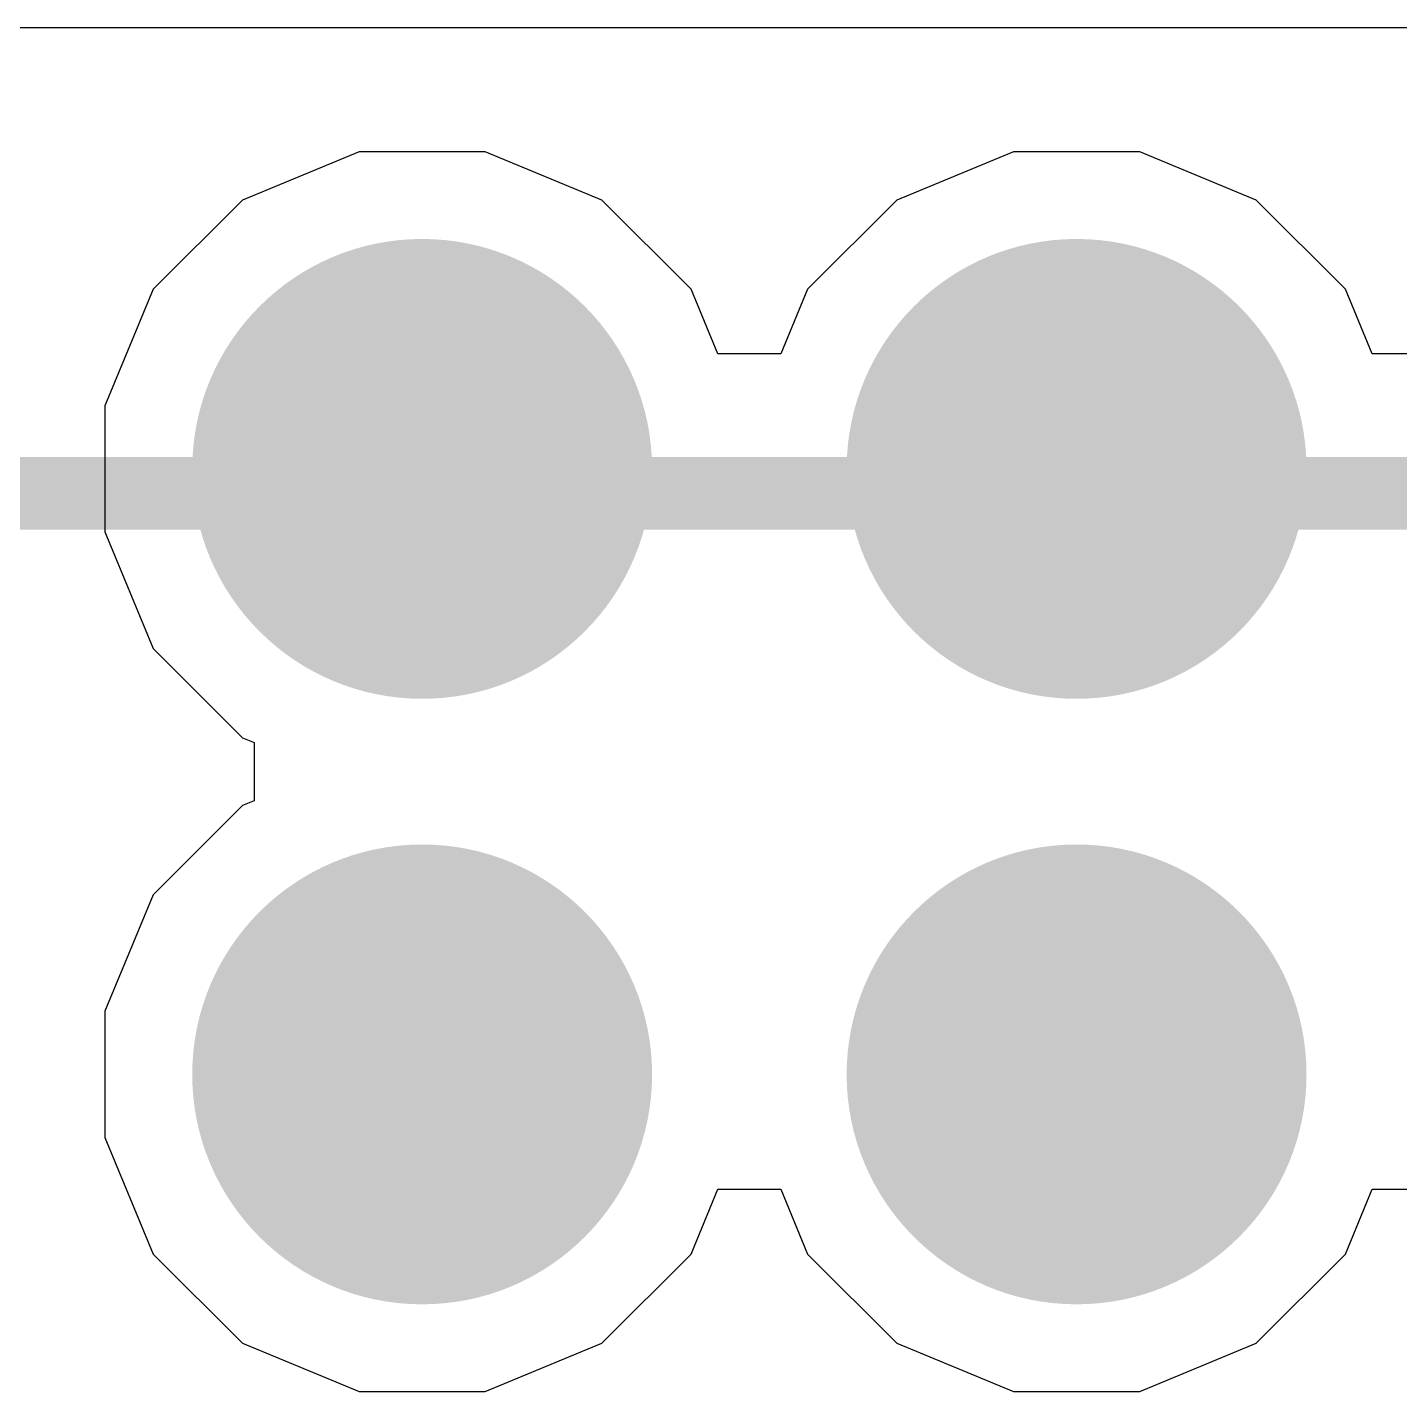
# Model space of a CAD drawing. Header units: inches. Extents: x -3 to 5259, y -3 to 5282.
# Drawn here: x 36.014 to 38.41, y 21.036 to 23.419 of the extents above; entities that cross this region are included whole.
import ezdxf

# ---------------------------------------------------------------- set-up
doc = ezdxf.new("R2010")
doc.units = ezdxf.units.IN
for name, color, linetype in [('Bottom Layer', 5, 'Continuous'), ('Bottom Solder', 6, 'Continuous'), ('Drill Drawing', 1, 'Continuous'), ('Layer 1', 16, 'Continuous'), ('Layer 2', 76, 'Continuous'), ('Top Layer', 1, 'Continuous'), ('Top Overlay', 2, 'Continuous'), ('Top Solder', 216, 'Continuous'), ('Via Holes', 16, 'Continuous')]:
    doc.layers.add(name, color=color, linetype=linetype)

# ---------------------------------------------------------------- blocks, each defined once
blk = doc.blocks.new('SRP1265A_150M_177')
at = {"layer": 'Top Overlay'}
blk.add_lwpolyline([(6.3262, -6.3262, 0.127, 0.127, 0), (-6.3262, -6.3262, 0.127, 0.127, 0)], format="xyseb", dxfattribs=at)

msp = doc.modelspace()

# ---------------------------------------------------------------- hatches: boundary and pattern name
at = {"layer": 'Bottom Layer'}
h = msp.add_hatch(color=5, dxfattribs=at)
edge = h.paths.add_edge_path()
edge.add_arc((36.703, 22.6477), 0.3, 0, 360)
h = msp.add_hatch(color=5, dxfattribs=at)
edge = h.paths.add_edge_path()
edge.add_arc((37.846, 22.6477), 0.3, 0, 360)
h = msp.add_hatch(color=5, dxfattribs=at)
edge = h.paths.add_edge_path()
edge.add_arc((36.703, 21.59), 0.3, 0, 360)
h = msp.add_hatch(color=5, dxfattribs=at)
edge = h.paths.add_edge_path()
edge.add_arc((37.846, 21.59), 0.3, 0, 360)
at = {"layer": 'Bottom Solder'}
h = msp.add_hatch(color=6, dxfattribs=at)
edge = h.paths.add_edge_path()
edge.add_arc((36.703, 22.6477), 0.4016, 0, 360)
h = msp.add_hatch(color=6, dxfattribs=at)
edge = h.paths.add_edge_path()
edge.add_arc((37.846, 22.6477), 0.4016, 0, 360)
h = msp.add_hatch(color=6, dxfattribs=at)
edge = h.paths.add_edge_path()
edge.add_arc((36.703, 21.59), 0.4016, 0, 360)
h = msp.add_hatch(color=6, dxfattribs=at)
edge = h.paths.add_edge_path()
edge.add_arc((37.846, 21.59), 0.4016, 0, 360)
at = {"layer": 'Layer 1'}
h = msp.add_hatch(color=16, dxfattribs=at)
edge = h.paths.add_edge_path()
edge.add_arc((36.703, 22.6477), 0.3, 0, 360)
h = msp.add_hatch(color=16, dxfattribs=at)
edge = h.paths.add_edge_path()
edge.add_arc((37.846, 22.6477), 0.3, 0, 360)
h = msp.add_hatch(color=16, dxfattribs=at)
edge = h.paths.add_edge_path()
edge.add_arc((36.703, 21.59), 0.3, 0, 360)
h = msp.add_hatch(color=16, dxfattribs=at)
edge = h.paths.add_edge_path()
edge.add_arc((37.846, 21.59), 0.3, 0, 360)
at = {"layer": 'Layer 2'}
h = msp.add_hatch(color=76, dxfattribs=at)
edge = h.paths.add_edge_path()
edge.add_arc((36.703, 22.6477), 0.3, 0, 360)
h = msp.add_hatch(color=76, dxfattribs=at)
edge = h.paths.add_edge_path()
edge.add_arc((37.846, 22.6477), 0.3, 0, 360)
h = msp.add_hatch(color=76, dxfattribs=at)
edge = h.paths.add_edge_path()
edge.add_arc((36.703, 21.59), 0.3, 0, 360)
h = msp.add_hatch(color=76, dxfattribs=at)
edge = h.paths.add_edge_path()
edge.add_arc((37.846, 21.59), 0.3, 0, 360)
at = {"layer": 'Top Layer'}
h = msp.add_hatch(color=1, dxfattribs=at)
edge = h.paths.add_edge_path()
edge.add_arc((36.703, 22.6477), 0.3, 0, 360)
h = msp.add_hatch(color=1, dxfattribs=at)
edge = h.paths.add_edge_path()
edge.add_arc((37.846, 22.6477), 0.3, 0, 360)
h = msp.add_hatch(color=1, dxfattribs=at)
edge = h.paths.add_edge_path()
edge.add_arc((36.703, 21.59), 0.3, 0, 360)
h = msp.add_hatch(color=1, dxfattribs=at)
edge = h.paths.add_edge_path()
edge.add_arc((37.846, 21.59), 0.3, 0, 360)
at = {"layer": 'Top Solder'}
h = msp.add_hatch(color=216, dxfattribs=at)
edge = h.paths.add_edge_path()
edge.add_arc((36.703, 22.6477), 0.4016, 0, 360)
h = msp.add_hatch(color=216, dxfattribs=at)
edge = h.paths.add_edge_path()
edge.add_arc((37.846, 22.6477), 0.4016, 0, 360)
h = msp.add_hatch(color=216, dxfattribs=at)
edge = h.paths.add_edge_path()
edge.add_arc((36.703, 21.59), 0.4016, 0, 360)
h = msp.add_hatch(color=216, dxfattribs=at)
edge = h.paths.add_edge_path()
edge.add_arc((37.846, 21.59), 0.4016, 0, 360)
at = {"layer": 'Via Holes'}
h = msp.add_hatch(color=7, dxfattribs=at)
edge = h.paths.add_edge_path()
edge.add_arc((36.703, 22.6477), 0.15, 0, 360)
h = msp.add_hatch(color=7, dxfattribs=at)
edge = h.paths.add_edge_path()
edge.add_arc((37.846, 22.6477), 0.15, 0, 360)
h = msp.add_hatch(color=7, dxfattribs=at)
edge = h.paths.add_edge_path()
edge.add_arc((36.703, 21.59), 0.15, 0, 360)
h = msp.add_hatch(color=7, dxfattribs=at)
edge = h.paths.add_edge_path()
edge.add_arc((37.846, 21.59), 0.15, 0, 360)

# ---------------------------------------------------------------- linework, layer by layer
at = {"layer": 'Bottom Layer'}
for p, q in [((36.5928, 23.2017), (36.3892, 23.1173)), ((36.8132, 23.2017), (36.5928, 23.2017)), ((37.0168, 23.1173), (36.8132, 23.2017)), ((37.7358, 23.2017), (37.5322, 23.1173)), ((37.9562, 23.2017), (37.7358, 23.2017)), ((38.1598, 23.1173), (37.9562, 23.2017)), ((36.3892, 23.1173), (36.2333, 22.9615)), ((37.1727, 22.9615), (37.0168, 23.1173)), ((37.5322, 23.1173), (37.3763, 22.9615)), ((38.3157, 22.9615), (38.1598, 23.1173)), ((36.2333, 22.9615), (36.149, 22.7579)), ((37.2195, 22.8484), (37.1727, 22.9615)), ((37.3763, 22.9615), (37.3295, 22.8484)), ((38.3625, 22.8484), (38.3157, 22.9615)), ((37.3295, 22.8484), (37.2195, 22.8484)), ((38.4725, 22.8484), (38.3625, 22.8484)), ((36.149, 22.7579), (36.149, 22.5375)), ((36.149, 22.5375), (36.2333, 22.3339)), ((36.2333, 22.3339), (36.3892, 22.178)), ((36.3892, 22.178), (36.4094, 22.1696)), ((36.4094, 22.1696), (36.4094, 22.068)), ((36.3892, 22.0597), (36.2333, 21.9038)), ((36.4094, 22.068), (36.3892, 22.0597)), ((36.2333, 21.9038), (36.149, 21.7002)), ((36.149, 21.7002), (36.149, 21.4798)), ((36.149, 21.4798), (36.2333, 21.2762)), ((37.1727, 21.2762), (37.2195, 21.3893)), ((37.2195, 21.3893), (37.3295, 21.3893)), ((37.3295, 21.3893), (37.3763, 21.2762)), ((38.3157, 21.2762), (38.3625, 21.3893)), ((38.3625, 21.3893), (38.4725, 21.3893)), ((36.2333, 21.2762), (36.3892, 21.1203)), ((37.0168, 21.1203), (37.1727, 21.2762)), ((37.3763, 21.2762), (37.5322, 21.1203)), ((38.1598, 21.1203), (38.3157, 21.2762)), ((36.3892, 21.1203), (36.5928, 21.036)), ((36.8132, 21.036), (37.0168, 21.1203)), ((37.5322, 21.1203), (37.7358, 21.036)), ((37.9562, 21.036), (38.1598, 21.1203)), ((36.5928, 21.036), (36.8132, 21.036)), ((37.7358, 21.036), (37.9562, 21.036))]:
    msp.add_line(p, q, dxfattribs=at)
at = {"layer": 'Drill Drawing'}
for points in [[(36.576, 22.7747, 0.0508, 0.0508, 0), (36.576, 22.9017, 0.0508, 0.0508, 0)], [(36.576, 22.9017, 0.0508, 0.0508, 0), (36.83, 22.9017, 0.0508, 0.0508, 0)], [(36.83, 22.7747, 0.0508, 0.0508, 0), (36.83, 22.9017, 0.0508, 0.0508, 0)], [(37.719, 22.7747, 0.0508, 0.0508, 0), (37.719, 22.9017, 0.0508, 0.0508, 0)], [(37.719, 22.9017, 0.0508, 0.0508, 0), (37.973, 22.9017, 0.0508, 0.0508, 0)], [(37.973, 22.7747, 0.0508, 0.0508, 0), (37.973, 22.9017, 0.0508, 0.0508, 0)], [(36.6268, 22.7239, 0.0508, 0.0508, 0), (36.6268, 22.8001, 0.0508, 0.0508, 0)], [(36.6268, 22.8001, 0.0508, 0.0508, 0), (36.7792, 22.8001, 0.0508, 0.0508, 0)], [(36.7792, 22.7239, 0.0508, 0.0508, 0), (36.7792, 22.8001, 0.0508, 0.0508, 0)], [(37.7698, 22.7239, 0.0508, 0.0508, 0), (37.7698, 22.8001, 0.0508, 0.0508, 0)], [(37.7698, 22.8001, 0.0508, 0.0508, 0), (37.9222, 22.8001, 0.0508, 0.0508, 0)], [(37.9222, 22.7239, 0.0508, 0.0508, 0), (37.9222, 22.8001, 0.0508, 0.0508, 0)], [(36.449, 22.5207, 0.0508, 0.0508, 0), (36.449, 22.7747, 0.0508, 0.0508, 0)], [(36.449, 22.7747, 0.0508, 0.0508, 0), (36.576, 22.7747, 0.0508, 0.0508, 0)], [(36.83, 22.7747, 0.0508, 0.0508, 0), (36.957, 22.7747, 0.0508, 0.0508, 0)], [(36.957, 22.5207, 0.0508, 0.0508, 0), (36.957, 22.7747, 0.0508, 0.0508, 0)], [(37.592, 22.5207, 0.0508, 0.0508, 0), (37.592, 22.7747, 0.0508, 0.0508, 0)], [(37.592, 22.7747, 0.0508, 0.0508, 0), (37.719, 22.7747, 0.0508, 0.0508, 0)], [(37.973, 22.7747, 0.0508, 0.0508, 0), (38.1, 22.7747, 0.0508, 0.0508, 0)], [(38.1, 22.5207, 0.0508, 0.0508, 0), (38.1, 22.7747, 0.0508, 0.0508, 0)], [(36.5506, 22.5715, 0.0508, 0.0508, 0), (36.5506, 22.7239, 0.0508, 0.0508, 0)], [(36.5506, 22.7239, 0.0508, 0.0508, 0), (36.6268, 22.7239, 0.0508, 0.0508, 0)], [(36.7792, 22.7239, 0.0508, 0.0508, 0), (36.8554, 22.7239, 0.0508, 0.0508, 0)], [(36.8554, 22.5715, 0.0508, 0.0508, 0), (36.8554, 22.7239, 0.0508, 0.0508, 0)], [(37.6936, 22.5715, 0.0508, 0.0508, 0), (37.6936, 22.7239, 0.0508, 0.0508, 0)], [(37.6936, 22.7239, 0.0508, 0.0508, 0), (37.7698, 22.7239, 0.0508, 0.0508, 0)], [(37.9222, 22.7239, 0.0508, 0.0508, 0), (37.9984, 22.7239, 0.0508, 0.0508, 0)], [(37.9984, 22.5715, 0.0508, 0.0508, 0), (37.9984, 22.7239, 0.0508, 0.0508, 0)], [(36.5506, 22.5715, 0.0508, 0.0508, 0), (36.6268, 22.5715, 0.0508, 0.0508, 0)], [(36.6268, 22.4953, 0.0508, 0.0508, 0), (36.6268, 22.5715, 0.0508, 0.0508, 0)], [(36.7792, 22.5715, 0.0508, 0.0508, 0), (36.8554, 22.5715, 0.0508, 0.0508, 0)], [(36.7792, 22.4953, 0.0508, 0.0508, 0), (36.7792, 22.5715, 0.0508, 0.0508, 0)], [(37.6936, 22.5715, 0.0508, 0.0508, 0), (37.7698, 22.5715, 0.0508, 0.0508, 0)], [(37.7698, 22.4953, 0.0508, 0.0508, 0), (37.7698, 22.5715, 0.0508, 0.0508, 0)], [(37.9222, 22.5715, 0.0508, 0.0508, 0), (37.9984, 22.5715, 0.0508, 0.0508, 0)], [(37.9222, 22.4953, 0.0508, 0.0508, 0), (37.9222, 22.5715, 0.0508, 0.0508, 0)], [(36.449, 22.5207, 0.0508, 0.0508, 0), (36.576, 22.5207, 0.0508, 0.0508, 0)], [(36.576, 22.3937, 0.0508, 0.0508, 0), (36.576, 22.5207, 0.0508, 0.0508, 0)], [(36.83, 22.5207, 0.0508, 0.0508, 0), (36.957, 22.5207, 0.0508, 0.0508, 0)], [(36.83, 22.3937, 0.0508, 0.0508, 0), (36.83, 22.5207, 0.0508, 0.0508, 0)], [(37.592, 22.5207, 0.0508, 0.0508, 0), (37.719, 22.5207, 0.0508, 0.0508, 0)], [(37.719, 22.3937, 0.0508, 0.0508, 0), (37.719, 22.5207, 0.0508, 0.0508, 0)], [(37.973, 22.5207, 0.0508, 0.0508, 0), (38.1, 22.5207, 0.0508, 0.0508, 0)], [(37.973, 22.3937, 0.0508, 0.0508, 0), (37.973, 22.5207, 0.0508, 0.0508, 0)], [(36.6268, 22.4953, 0.0508, 0.0508, 0), (36.7792, 22.4953, 0.0508, 0.0508, 0)], [(37.7698, 22.4953, 0.0508, 0.0508, 0), (37.9222, 22.4953, 0.0508, 0.0508, 0)], [(36.576, 22.3937, 0.0508, 0.0508, 0), (36.83, 22.3937, 0.0508, 0.0508, 0)], [(37.719, 22.3937, 0.0508, 0.0508, 0), (37.973, 22.3937, 0.0508, 0.0508, 0)], [(36.576, 21.717, 0.0508, 0.0508, 0), (36.576, 21.844, 0.0508, 0.0508, 0)], [(36.576, 21.844, 0.0508, 0.0508, 0), (36.83, 21.844, 0.0508, 0.0508, 0)], [(36.83, 21.717, 0.0508, 0.0508, 0), (36.83, 21.844, 0.0508, 0.0508, 0)], [(37.719, 21.717, 0.0508, 0.0508, 0), (37.719, 21.844, 0.0508, 0.0508, 0)], [(37.719, 21.844, 0.0508, 0.0508, 0), (37.973, 21.844, 0.0508, 0.0508, 0)], [(37.973, 21.717, 0.0508, 0.0508, 0), (37.973, 21.844, 0.0508, 0.0508, 0)], [(36.6268, 21.6662, 0.0508, 0.0508, 0), (36.6268, 21.7424, 0.0508, 0.0508, 0)], [(36.6268, 21.7424, 0.0508, 0.0508, 0), (36.7792, 21.7424, 0.0508, 0.0508, 0)], [(36.7792, 21.6662, 0.0508, 0.0508, 0), (36.7792, 21.7424, 0.0508, 0.0508, 0)], [(37.7698, 21.6662, 0.0508, 0.0508, 0), (37.7698, 21.7424, 0.0508, 0.0508, 0)], [(37.7698, 21.7424, 0.0508, 0.0508, 0), (37.9222, 21.7424, 0.0508, 0.0508, 0)], [(37.9222, 21.6662, 0.0508, 0.0508, 0), (37.9222, 21.7424, 0.0508, 0.0508, 0)], [(36.449, 21.463, 0.0508, 0.0508, 0), (36.449, 21.717, 0.0508, 0.0508, 0)], [(36.449, 21.717, 0.0508, 0.0508, 0), (36.576, 21.717, 0.0508, 0.0508, 0)], [(36.83, 21.717, 0.0508, 0.0508, 0), (36.957, 21.717, 0.0508, 0.0508, 0)], [(36.957, 21.463, 0.0508, 0.0508, 0), (36.957, 21.717, 0.0508, 0.0508, 0)], [(37.592, 21.463, 0.0508, 0.0508, 0), (37.592, 21.717, 0.0508, 0.0508, 0)], [(37.592, 21.717, 0.0508, 0.0508, 0), (37.719, 21.717, 0.0508, 0.0508, 0)], [(37.973, 21.717, 0.0508, 0.0508, 0), (38.1, 21.717, 0.0508, 0.0508, 0)], [(38.1, 21.463, 0.0508, 0.0508, 0), (38.1, 21.717, 0.0508, 0.0508, 0)], [(36.5506, 21.5138, 0.0508, 0.0508, 0), (36.5506, 21.6662, 0.0508, 0.0508, 0)], [(36.5506, 21.6662, 0.0508, 0.0508, 0), (36.6268, 21.6662, 0.0508, 0.0508, 0)], [(36.7792, 21.6662, 0.0508, 0.0508, 0), (36.8554, 21.6662, 0.0508, 0.0508, 0)], [(36.8554, 21.5138, 0.0508, 0.0508, 0), (36.8554, 21.6662, 0.0508, 0.0508, 0)], [(37.6936, 21.5138, 0.0508, 0.0508, 0), (37.6936, 21.6662, 0.0508, 0.0508, 0)], [(37.6936, 21.6662, 0.0508, 0.0508, 0), (37.7698, 21.6662, 0.0508, 0.0508, 0)], [(37.9222, 21.6662, 0.0508, 0.0508, 0), (37.9984, 21.6662, 0.0508, 0.0508, 0)], [(37.9984, 21.5138, 0.0508, 0.0508, 0), (37.9984, 21.6662, 0.0508, 0.0508, 0)], [(36.5506, 21.5138, 0.0508, 0.0508, 0), (36.6268, 21.5138, 0.0508, 0.0508, 0)], [(36.6268, 21.4376, 0.0508, 0.0508, 0), (36.6268, 21.5138, 0.0508, 0.0508, 0)], [(36.7792, 21.5138, 0.0508, 0.0508, 0), (36.8554, 21.5138, 0.0508, 0.0508, 0)], [(36.7792, 21.4376, 0.0508, 0.0508, 0), (36.7792, 21.5138, 0.0508, 0.0508, 0)], [(37.6936, 21.5138, 0.0508, 0.0508, 0), (37.7698, 21.5138, 0.0508, 0.0508, 0)], [(37.7698, 21.4376, 0.0508, 0.0508, 0), (37.7698, 21.5138, 0.0508, 0.0508, 0)], [(37.9222, 21.5138, 0.0508, 0.0508, 0), (37.9984, 21.5138, 0.0508, 0.0508, 0)], [(37.9222, 21.4376, 0.0508, 0.0508, 0), (37.9222, 21.5138, 0.0508, 0.0508, 0)], [(36.449, 21.463, 0.0508, 0.0508, 0), (36.576, 21.463, 0.0508, 0.0508, 0)], [(36.576, 21.336, 0.0508, 0.0508, 0), (36.576, 21.463, 0.0508, 0.0508, 0)], [(36.83, 21.463, 0.0508, 0.0508, 0), (36.957, 21.463, 0.0508, 0.0508, 0)], [(36.83, 21.336, 0.0508, 0.0508, 0), (36.83, 21.463, 0.0508, 0.0508, 0)], [(37.592, 21.463, 0.0508, 0.0508, 0), (37.719, 21.463, 0.0508, 0.0508, 0)], [(37.719, 21.336, 0.0508, 0.0508, 0), (37.719, 21.463, 0.0508, 0.0508, 0)], [(37.973, 21.463, 0.0508, 0.0508, 0), (38.1, 21.463, 0.0508, 0.0508, 0)], [(37.973, 21.336, 0.0508, 0.0508, 0), (37.973, 21.463, 0.0508, 0.0508, 0)], [(36.6268, 21.4376, 0.0508, 0.0508, 0), (36.7792, 21.4376, 0.0508, 0.0508, 0)], [(37.7698, 21.4376, 0.0508, 0.0508, 0), (37.9222, 21.4376, 0.0508, 0.0508, 0)], [(36.576, 21.336, 0.0508, 0.0508, 0), (36.83, 21.336, 0.0508, 0.0508, 0)], [(37.719, 21.336, 0.0508, 0.0508, 0), (37.973, 21.336, 0.0508, 0.0508, 0)]]:
    msp.add_lwpolyline(points, format="xyseb", dxfattribs=at)
for points in [[(36.5633, 22.9017, 0.0254, 0.0254, 1), (36.5887, 22.9017, 0.0254, 0.0254, 1)], [(36.5633, 22.9017, 0.0254, 0.0254, 1), (36.5887, 22.9017, 0.0254, 0.0254, 1)], [(36.8173, 22.9017, 0.0254, 0.0254, 1), (36.8427, 22.9017, 0.0254, 0.0254, 1)], [(36.8173, 22.9017, 0.0254, 0.0254, 1), (36.8427, 22.9017, 0.0254, 0.0254, 1)], [(37.7063, 22.9017, 0.0254, 0.0254, 1), (37.7317, 22.9017, 0.0254, 0.0254, 1)], [(37.7063, 22.9017, 0.0254, 0.0254, 1), (37.7317, 22.9017, 0.0254, 0.0254, 1)], [(37.9603, 22.9017, 0.0254, 0.0254, 1), (37.9857, 22.9017, 0.0254, 0.0254, 1)], [(37.9603, 22.9017, 0.0254, 0.0254, 1), (37.9857, 22.9017, 0.0254, 0.0254, 1)], [(36.6141, 22.8001, 0.0254, 0.0254, 1), (36.6395, 22.8001, 0.0254, 0.0254, 1)], [(36.6141, 22.8001, 0.0254, 0.0254, 1), (36.6395, 22.8001, 0.0254, 0.0254, 1)], [(36.7665, 22.8001, 0.0254, 0.0254, 1), (36.7919, 22.8001, 0.0254, 0.0254, 1)], [(36.7665, 22.8001, 0.0254, 0.0254, 1), (36.7919, 22.8001, 0.0254, 0.0254, 1)], [(37.7571, 22.8001, 0.0254, 0.0254, 1), (37.7825, 22.8001, 0.0254, 0.0254, 1)], [(37.7571, 22.8001, 0.0254, 0.0254, 1), (37.7825, 22.8001, 0.0254, 0.0254, 1)], [(37.9095, 22.8001, 0.0254, 0.0254, 1), (37.9349, 22.8001, 0.0254, 0.0254, 1)], [(37.9095, 22.8001, 0.0254, 0.0254, 1), (37.9349, 22.8001, 0.0254, 0.0254, 1)], [(36.4363, 22.7747, 0.0254, 0.0254, 1), (36.4617, 22.7747, 0.0254, 0.0254, 1)], [(36.4363, 22.7747, 0.0254, 0.0254, 1), (36.4617, 22.7747, 0.0254, 0.0254, 1)], [(36.5633, 22.7747, 0.0254, 0.0254, 1), (36.5887, 22.7747, 0.0254, 0.0254, 1)], [(36.5633, 22.7747, 0.0254, 0.0254, 1), (36.5887, 22.7747, 0.0254, 0.0254, 1)], [(36.8173, 22.7747, 0.0254, 0.0254, 1), (36.8427, 22.7747, 0.0254, 0.0254, 1)], [(36.8173, 22.7747, 0.0254, 0.0254, 1), (36.8427, 22.7747, 0.0254, 0.0254, 1)], [(36.9443, 22.7747, 0.0254, 0.0254, 1), (36.9697, 22.7747, 0.0254, 0.0254, 1)], [(36.9443, 22.7747, 0.0254, 0.0254, 1), (36.9697, 22.7747, 0.0254, 0.0254, 1)], [(37.5793, 22.7747, 0.0254, 0.0254, 1), (37.6047, 22.7747, 0.0254, 0.0254, 1)], [(37.5793, 22.7747, 0.0254, 0.0254, 1), (37.6047, 22.7747, 0.0254, 0.0254, 1)], [(37.7063, 22.7747, 0.0254, 0.0254, 1), (37.7317, 22.7747, 0.0254, 0.0254, 1)], [(37.7063, 22.7747, 0.0254, 0.0254, 1), (37.7317, 22.7747, 0.0254, 0.0254, 1)], [(37.9603, 22.7747, 0.0254, 0.0254, 1), (37.9857, 22.7747, 0.0254, 0.0254, 1)], [(37.9603, 22.7747, 0.0254, 0.0254, 1), (37.9857, 22.7747, 0.0254, 0.0254, 1)], [(38.0873, 22.7747, 0.0254, 0.0254, 1), (38.1127, 22.7747, 0.0254, 0.0254, 1)], [(38.0873, 22.7747, 0.0254, 0.0254, 1), (38.1127, 22.7747, 0.0254, 0.0254, 1)], [(36.5379, 22.7239, 0.0254, 0.0254, 1), (36.5633, 22.7239, 0.0254, 0.0254, 1)], [(36.5379, 22.7239, 0.0254, 0.0254, 1), (36.5633, 22.7239, 0.0254, 0.0254, 1)], [(36.6141, 22.7239, 0.0254, 0.0254, 1), (36.6395, 22.7239, 0.0254, 0.0254, 1)], [(36.6141, 22.7239, 0.0254, 0.0254, 1), (36.6395, 22.7239, 0.0254, 0.0254, 1)], [(36.7665, 22.7239, 0.0254, 0.0254, 1), (36.7919, 22.7239, 0.0254, 0.0254, 1)], [(36.7665, 22.7239, 0.0254, 0.0254, 1), (36.7919, 22.7239, 0.0254, 0.0254, 1)], [(36.8427, 22.7239, 0.0254, 0.0254, 1), (36.8681, 22.7239, 0.0254, 0.0254, 1)], [(36.8427, 22.7239, 0.0254, 0.0254, 1), (36.8681, 22.7239, 0.0254, 0.0254, 1)], [(37.6809, 22.7239, 0.0254, 0.0254, 1), (37.7063, 22.7239, 0.0254, 0.0254, 1)], [(37.6809, 22.7239, 0.0254, 0.0254, 1), (37.7063, 22.7239, 0.0254, 0.0254, 1)], [(37.7571, 22.7239, 0.0254, 0.0254, 1), (37.7825, 22.7239, 0.0254, 0.0254, 1)], [(37.7571, 22.7239, 0.0254, 0.0254, 1), (37.7825, 22.7239, 0.0254, 0.0254, 1)], [(37.9095, 22.7239, 0.0254, 0.0254, 1), (37.9349, 22.7239, 0.0254, 0.0254, 1)], [(37.9095, 22.7239, 0.0254, 0.0254, 1), (37.9349, 22.7239, 0.0254, 0.0254, 1)], [(37.9857, 22.7239, 0.0254, 0.0254, 1), (38.0111, 22.7239, 0.0254, 0.0254, 1)], [(37.9857, 22.7239, 0.0254, 0.0254, 1), (38.0111, 22.7239, 0.0254, 0.0254, 1)], [(36.5379, 22.5715, 0.0254, 0.0254, 1), (36.5633, 22.5715, 0.0254, 0.0254, 1)], [(36.5379, 22.5715, 0.0254, 0.0254, 1), (36.5633, 22.5715, 0.0254, 0.0254, 1)], [(36.6141, 22.5715, 0.0254, 0.0254, 1), (36.6395, 22.5715, 0.0254, 0.0254, 1)], [(36.6141, 22.5715, 0.0254, 0.0254, 1), (36.6395, 22.5715, 0.0254, 0.0254, 1)], [(36.7665, 22.5715, 0.0254, 0.0254, 1), (36.7919, 22.5715, 0.0254, 0.0254, 1)], [(36.7665, 22.5715, 0.0254, 0.0254, 1), (36.7919, 22.5715, 0.0254, 0.0254, 1)], [(36.8427, 22.5715, 0.0254, 0.0254, 1), (36.8681, 22.5715, 0.0254, 0.0254, 1)], [(36.8427, 22.5715, 0.0254, 0.0254, 1), (36.8681, 22.5715, 0.0254, 0.0254, 1)], [(37.6809, 22.5715, 0.0254, 0.0254, 1), (37.7063, 22.5715, 0.0254, 0.0254, 1)], [(37.6809, 22.5715, 0.0254, 0.0254, 1), (37.7063, 22.5715, 0.0254, 0.0254, 1)], [(37.7571, 22.5715, 0.0254, 0.0254, 1), (37.7825, 22.5715, 0.0254, 0.0254, 1)], [(37.7571, 22.5715, 0.0254, 0.0254, 1), (37.7825, 22.5715, 0.0254, 0.0254, 1)], [(37.9095, 22.5715, 0.0254, 0.0254, 1), (37.9349, 22.5715, 0.0254, 0.0254, 1)], [(37.9095, 22.5715, 0.0254, 0.0254, 1), (37.9349, 22.5715, 0.0254, 0.0254, 1)], [(37.9857, 22.5715, 0.0254, 0.0254, 1), (38.0111, 22.5715, 0.0254, 0.0254, 1)], [(37.9857, 22.5715, 0.0254, 0.0254, 1), (38.0111, 22.5715, 0.0254, 0.0254, 1)], [(36.4363, 22.5207, 0.0254, 0.0254, 1), (36.4617, 22.5207, 0.0254, 0.0254, 1)], [(36.4363, 22.5207, 0.0254, 0.0254, 1), (36.4617, 22.5207, 0.0254, 0.0254, 1)], [(36.5633, 22.5207, 0.0254, 0.0254, 1), (36.5887, 22.5207, 0.0254, 0.0254, 1)], [(36.5633, 22.5207, 0.0254, 0.0254, 1), (36.5887, 22.5207, 0.0254, 0.0254, 1)], [(36.8173, 22.5207, 0.0254, 0.0254, 1), (36.8427, 22.5207, 0.0254, 0.0254, 1)], [(36.8173, 22.5207, 0.0254, 0.0254, 1), (36.8427, 22.5207, 0.0254, 0.0254, 1)], [(36.9443, 22.5207, 0.0254, 0.0254, 1), (36.9697, 22.5207, 0.0254, 0.0254, 1)], [(36.9443, 22.5207, 0.0254, 0.0254, 1), (36.9697, 22.5207, 0.0254, 0.0254, 1)], [(37.5793, 22.5207, 0.0254, 0.0254, 1), (37.6047, 22.5207, 0.0254, 0.0254, 1)], [(37.5793, 22.5207, 0.0254, 0.0254, 1), (37.6047, 22.5207, 0.0254, 0.0254, 1)], [(37.7063, 22.5207, 0.0254, 0.0254, 1), (37.7317, 22.5207, 0.0254, 0.0254, 1)], [(37.7063, 22.5207, 0.0254, 0.0254, 1), (37.7317, 22.5207, 0.0254, 0.0254, 1)], [(37.9603, 22.5207, 0.0254, 0.0254, 1), (37.9857, 22.5207, 0.0254, 0.0254, 1)], [(37.9603, 22.5207, 0.0254, 0.0254, 1), (37.9857, 22.5207, 0.0254, 0.0254, 1)], [(38.0873, 22.5207, 0.0254, 0.0254, 1), (38.1127, 22.5207, 0.0254, 0.0254, 1)], [(38.0873, 22.5207, 0.0254, 0.0254, 1), (38.1127, 22.5207, 0.0254, 0.0254, 1)], [(36.6141, 22.4953, 0.0254, 0.0254, 1), (36.6395, 22.4953, 0.0254, 0.0254, 1)], [(36.6141, 22.4953, 0.0254, 0.0254, 1), (36.6395, 22.4953, 0.0254, 0.0254, 1)], [(36.7665, 22.4953, 0.0254, 0.0254, 1), (36.7919, 22.4953, 0.0254, 0.0254, 1)], [(36.7665, 22.4953, 0.0254, 0.0254, 1), (36.7919, 22.4953, 0.0254, 0.0254, 1)], [(37.7571, 22.4953, 0.0254, 0.0254, 1), (37.7825, 22.4953, 0.0254, 0.0254, 1)], [(37.7571, 22.4953, 0.0254, 0.0254, 1), (37.7825, 22.4953, 0.0254, 0.0254, 1)], [(37.9095, 22.4953, 0.0254, 0.0254, 1), (37.9349, 22.4953, 0.0254, 0.0254, 1)], [(37.9095, 22.4953, 0.0254, 0.0254, 1), (37.9349, 22.4953, 0.0254, 0.0254, 1)], [(36.5633, 22.3937, 0.0254, 0.0254, 1), (36.5887, 22.3937, 0.0254, 0.0254, 1)], [(36.5633, 22.3937, 0.0254, 0.0254, 1), (36.5887, 22.3937, 0.0254, 0.0254, 1)], [(36.8173, 22.3937, 0.0254, 0.0254, 1), (36.8427, 22.3937, 0.0254, 0.0254, 1)], [(36.8173, 22.3937, 0.0254, 0.0254, 1), (36.8427, 22.3937, 0.0254, 0.0254, 1)], [(37.7063, 22.3937, 0.0254, 0.0254, 1), (37.7317, 22.3937, 0.0254, 0.0254, 1)], [(37.7063, 22.3937, 0.0254, 0.0254, 1), (37.7317, 22.3937, 0.0254, 0.0254, 1)], [(37.9603, 22.3937, 0.0254, 0.0254, 1), (37.9857, 22.3937, 0.0254, 0.0254, 1)], [(37.9603, 22.3937, 0.0254, 0.0254, 1), (37.9857, 22.3937, 0.0254, 0.0254, 1)], [(36.5633, 21.844, 0.0254, 0.0254, 1), (36.5887, 21.844, 0.0254, 0.0254, 1)], [(36.5633, 21.844, 0.0254, 0.0254, 1), (36.5887, 21.844, 0.0254, 0.0254, 1)], [(36.8173, 21.844, 0.0254, 0.0254, 1), (36.8427, 21.844, 0.0254, 0.0254, 1)], [(36.8173, 21.844, 0.0254, 0.0254, 1), (36.8427, 21.844, 0.0254, 0.0254, 1)], [(37.7063, 21.844, 0.0254, 0.0254, 1), (37.7317, 21.844, 0.0254, 0.0254, 1)], [(37.7063, 21.844, 0.0254, 0.0254, 1), (37.7317, 21.844, 0.0254, 0.0254, 1)], [(37.9603, 21.844, 0.0254, 0.0254, 1), (37.9857, 21.844, 0.0254, 0.0254, 1)], [(37.9603, 21.844, 0.0254, 0.0254, 1), (37.9857, 21.844, 0.0254, 0.0254, 1)], [(36.6141, 21.7424, 0.0254, 0.0254, 1), (36.6395, 21.7424, 0.0254, 0.0254, 1)], [(36.6141, 21.7424, 0.0254, 0.0254, 1), (36.6395, 21.7424, 0.0254, 0.0254, 1)], [(36.7665, 21.7424, 0.0254, 0.0254, 1), (36.7919, 21.7424, 0.0254, 0.0254, 1)], [(36.7665, 21.7424, 0.0254, 0.0254, 1), (36.7919, 21.7424, 0.0254, 0.0254, 1)], [(37.7571, 21.7424, 0.0254, 0.0254, 1), (37.7825, 21.7424, 0.0254, 0.0254, 1)], [(37.7571, 21.7424, 0.0254, 0.0254, 1), (37.7825, 21.7424, 0.0254, 0.0254, 1)], [(37.9095, 21.7424, 0.0254, 0.0254, 1), (37.9349, 21.7424, 0.0254, 0.0254, 1)], [(37.9095, 21.7424, 0.0254, 0.0254, 1), (37.9349, 21.7424, 0.0254, 0.0254, 1)], [(36.4363, 21.717, 0.0254, 0.0254, 1), (36.4617, 21.717, 0.0254, 0.0254, 1)], [(36.4363, 21.717, 0.0254, 0.0254, 1), (36.4617, 21.717, 0.0254, 0.0254, 1)], [(36.5633, 21.717, 0.0254, 0.0254, 1), (36.5887, 21.717, 0.0254, 0.0254, 1)], [(36.5633, 21.717, 0.0254, 0.0254, 1), (36.5887, 21.717, 0.0254, 0.0254, 1)], [(36.8173, 21.717, 0.0254, 0.0254, 1), (36.8427, 21.717, 0.0254, 0.0254, 1)], [(36.8173, 21.717, 0.0254, 0.0254, 1), (36.8427, 21.717, 0.0254, 0.0254, 1)], [(36.9443, 21.717, 0.0254, 0.0254, 1), (36.9697, 21.717, 0.0254, 0.0254, 1)], [(36.9443, 21.717, 0.0254, 0.0254, 1), (36.9697, 21.717, 0.0254, 0.0254, 1)], [(37.5793, 21.717, 0.0254, 0.0254, 1), (37.6047, 21.717, 0.0254, 0.0254, 1)], [(37.5793, 21.717, 0.0254, 0.0254, 1), (37.6047, 21.717, 0.0254, 0.0254, 1)], [(37.7063, 21.717, 0.0254, 0.0254, 1), (37.7317, 21.717, 0.0254, 0.0254, 1)], [(37.7063, 21.717, 0.0254, 0.0254, 1), (37.7317, 21.717, 0.0254, 0.0254, 1)], [(37.9603, 21.717, 0.0254, 0.0254, 1), (37.9857, 21.717, 0.0254, 0.0254, 1)], [(37.9603, 21.717, 0.0254, 0.0254, 1), (37.9857, 21.717, 0.0254, 0.0254, 1)], [(38.0873, 21.717, 0.0254, 0.0254, 1), (38.1127, 21.717, 0.0254, 0.0254, 1)], [(38.0873, 21.717, 0.0254, 0.0254, 1), (38.1127, 21.717, 0.0254, 0.0254, 1)], [(36.5379, 21.6662, 0.0254, 0.0254, 1), (36.5633, 21.6662, 0.0254, 0.0254, 1)], [(36.5379, 21.6662, 0.0254, 0.0254, 1), (36.5633, 21.6662, 0.0254, 0.0254, 1)], [(36.6141, 21.6662, 0.0254, 0.0254, 1), (36.6395, 21.6662, 0.0254, 0.0254, 1)], [(36.6141, 21.6662, 0.0254, 0.0254, 1), (36.6395, 21.6662, 0.0254, 0.0254, 1)], [(36.7665, 21.6662, 0.0254, 0.0254, 1), (36.7919, 21.6662, 0.0254, 0.0254, 1)], [(36.7665, 21.6662, 0.0254, 0.0254, 1), (36.7919, 21.6662, 0.0254, 0.0254, 1)], [(36.8427, 21.6662, 0.0254, 0.0254, 1), (36.8681, 21.6662, 0.0254, 0.0254, 1)], [(36.8427, 21.6662, 0.0254, 0.0254, 1), (36.8681, 21.6662, 0.0254, 0.0254, 1)], [(37.6809, 21.6662, 0.0254, 0.0254, 1), (37.7063, 21.6662, 0.0254, 0.0254, 1)], [(37.6809, 21.6662, 0.0254, 0.0254, 1), (37.7063, 21.6662, 0.0254, 0.0254, 1)], [(37.7571, 21.6662, 0.0254, 0.0254, 1), (37.7825, 21.6662, 0.0254, 0.0254, 1)], [(37.7571, 21.6662, 0.0254, 0.0254, 1), (37.7825, 21.6662, 0.0254, 0.0254, 1)], [(37.9095, 21.6662, 0.0254, 0.0254, 1), (37.9349, 21.6662, 0.0254, 0.0254, 1)], [(37.9095, 21.6662, 0.0254, 0.0254, 1), (37.9349, 21.6662, 0.0254, 0.0254, 1)], [(37.9857, 21.6662, 0.0254, 0.0254, 1), (38.0111, 21.6662, 0.0254, 0.0254, 1)], [(37.9857, 21.6662, 0.0254, 0.0254, 1), (38.0111, 21.6662, 0.0254, 0.0254, 1)], [(36.5379, 21.5138, 0.0254, 0.0254, 1), (36.5633, 21.5138, 0.0254, 0.0254, 1)], [(36.5379, 21.5138, 0.0254, 0.0254, 1), (36.5633, 21.5138, 0.0254, 0.0254, 1)], [(36.6141, 21.5138, 0.0254, 0.0254, 1), (36.6395, 21.5138, 0.0254, 0.0254, 1)], [(36.6141, 21.5138, 0.0254, 0.0254, 1), (36.6395, 21.5138, 0.0254, 0.0254, 1)], [(36.7665, 21.5138, 0.0254, 0.0254, 1), (36.7919, 21.5138, 0.0254, 0.0254, 1)], [(36.7665, 21.5138, 0.0254, 0.0254, 1), (36.7919, 21.5138, 0.0254, 0.0254, 1)], [(36.8427, 21.5138, 0.0254, 0.0254, 1), (36.8681, 21.5138, 0.0254, 0.0254, 1)], [(36.8427, 21.5138, 0.0254, 0.0254, 1), (36.8681, 21.5138, 0.0254, 0.0254, 1)], [(37.6809, 21.5138, 0.0254, 0.0254, 1), (37.7063, 21.5138, 0.0254, 0.0254, 1)], [(37.6809, 21.5138, 0.0254, 0.0254, 1), (37.7063, 21.5138, 0.0254, 0.0254, 1)], [(37.7571, 21.5138, 0.0254, 0.0254, 1), (37.7825, 21.5138, 0.0254, 0.0254, 1)], [(37.7571, 21.5138, 0.0254, 0.0254, 1), (37.7825, 21.5138, 0.0254, 0.0254, 1)], [(37.9095, 21.5138, 0.0254, 0.0254, 1), (37.9349, 21.5138, 0.0254, 0.0254, 1)], [(37.9095, 21.5138, 0.0254, 0.0254, 1), (37.9349, 21.5138, 0.0254, 0.0254, 1)], [(37.9857, 21.5138, 0.0254, 0.0254, 1), (38.0111, 21.5138, 0.0254, 0.0254, 1)], [(37.9857, 21.5138, 0.0254, 0.0254, 1), (38.0111, 21.5138, 0.0254, 0.0254, 1)], [(36.4363, 21.463, 0.0254, 0.0254, 1), (36.4617, 21.463, 0.0254, 0.0254, 1)], [(36.4363, 21.463, 0.0254, 0.0254, 1), (36.4617, 21.463, 0.0254, 0.0254, 1)], [(36.5633, 21.463, 0.0254, 0.0254, 1), (36.5887, 21.463, 0.0254, 0.0254, 1)], [(36.5633, 21.463, 0.0254, 0.0254, 1), (36.5887, 21.463, 0.0254, 0.0254, 1)], [(36.8173, 21.463, 0.0254, 0.0254, 1), (36.8427, 21.463, 0.0254, 0.0254, 1)], [(36.8173, 21.463, 0.0254, 0.0254, 1), (36.8427, 21.463, 0.0254, 0.0254, 1)], [(36.9443, 21.463, 0.0254, 0.0254, 1), (36.9697, 21.463, 0.0254, 0.0254, 1)], [(36.9443, 21.463, 0.0254, 0.0254, 1), (36.9697, 21.463, 0.0254, 0.0254, 1)], [(37.5793, 21.463, 0.0254, 0.0254, 1), (37.6047, 21.463, 0.0254, 0.0254, 1)], [(37.5793, 21.463, 0.0254, 0.0254, 1), (37.6047, 21.463, 0.0254, 0.0254, 1)], [(37.7063, 21.463, 0.0254, 0.0254, 1), (37.7317, 21.463, 0.0254, 0.0254, 1)], [(37.7063, 21.463, 0.0254, 0.0254, 1), (37.7317, 21.463, 0.0254, 0.0254, 1)], [(37.9603, 21.463, 0.0254, 0.0254, 1), (37.9857, 21.463, 0.0254, 0.0254, 1)], [(37.9603, 21.463, 0.0254, 0.0254, 1), (37.9857, 21.463, 0.0254, 0.0254, 1)], [(38.0873, 21.463, 0.0254, 0.0254, 1), (38.1127, 21.463, 0.0254, 0.0254, 1)], [(38.0873, 21.463, 0.0254, 0.0254, 1), (38.1127, 21.463, 0.0254, 0.0254, 1)], [(36.6141, 21.4376, 0.0254, 0.0254, 1), (36.6395, 21.4376, 0.0254, 0.0254, 1)], [(36.6141, 21.4376, 0.0254, 0.0254, 1), (36.6395, 21.4376, 0.0254, 0.0254, 1)], [(36.7665, 21.4376, 0.0254, 0.0254, 1), (36.7919, 21.4376, 0.0254, 0.0254, 1)], [(36.7665, 21.4376, 0.0254, 0.0254, 1), (36.7919, 21.4376, 0.0254, 0.0254, 1)], [(37.7571, 21.4376, 0.0254, 0.0254, 1), (37.7825, 21.4376, 0.0254, 0.0254, 1)], [(37.7571, 21.4376, 0.0254, 0.0254, 1), (37.7825, 21.4376, 0.0254, 0.0254, 1)], [(37.9095, 21.4376, 0.0254, 0.0254, 1), (37.9349, 21.4376, 0.0254, 0.0254, 1)], [(37.9095, 21.4376, 0.0254, 0.0254, 1), (37.9349, 21.4376, 0.0254, 0.0254, 1)], [(36.5633, 21.336, 0.0254, 0.0254, 1), (36.5887, 21.336, 0.0254, 0.0254, 1)], [(36.5633, 21.336, 0.0254, 0.0254, 1), (36.5887, 21.336, 0.0254, 0.0254, 1)], [(36.8173, 21.336, 0.0254, 0.0254, 1), (36.8427, 21.336, 0.0254, 0.0254, 1)], [(36.8173, 21.336, 0.0254, 0.0254, 1), (36.8427, 21.336, 0.0254, 0.0254, 1)], [(37.7063, 21.336, 0.0254, 0.0254, 1), (37.7317, 21.336, 0.0254, 0.0254, 1)], [(37.7063, 21.336, 0.0254, 0.0254, 1), (37.7317, 21.336, 0.0254, 0.0254, 1)], [(37.9603, 21.336, 0.0254, 0.0254, 1), (37.9857, 21.336, 0.0254, 0.0254, 1)], [(37.9603, 21.336, 0.0254, 0.0254, 1), (37.9857, 21.336, 0.0254, 0.0254, 1)]]:
    msp.add_lwpolyline(points, format="xyseb", close=True, dxfattribs=at)
at = {"layer": 'Layer 1'}
for p, q in [((36.5928, 23.2017), (36.3892, 23.1173)), ((36.8132, 23.2017), (36.5928, 23.2017)), ((37.0168, 23.1173), (36.8132, 23.2017)), ((37.7358, 23.2017), (37.5322, 23.1173)), ((37.9562, 23.2017), (37.7358, 23.2017)), ((38.1598, 23.1173), (37.9562, 23.2017)), ((36.3892, 23.1173), (36.2333, 22.9615)), ((37.1727, 22.9615), (37.0168, 23.1173)), ((37.5322, 23.1173), (37.3763, 22.9615)), ((38.3157, 22.9615), (38.1598, 23.1173)), ((36.2333, 22.9615), (36.149, 22.7579)), ((37.2195, 22.8484), (37.1727, 22.9615)), ((37.3763, 22.9615), (37.3295, 22.8484)), ((38.3625, 22.8484), (38.3157, 22.9615)), ((37.3295, 22.8484), (37.2195, 22.8484)), ((38.4725, 22.8484), (38.3625, 22.8484)), ((36.149, 22.7579), (36.149, 22.5375)), ((36.149, 22.5375), (36.2333, 22.3339)), ((36.2333, 22.3339), (36.3892, 22.178)), ((36.3892, 22.178), (36.4094, 22.1696)), ((36.4094, 22.1696), (36.4094, 22.068)), ((36.3892, 22.0597), (36.2333, 21.9038)), ((36.4094, 22.068), (36.3892, 22.0597)), ((36.2333, 21.9038), (36.149, 21.7002)), ((36.149, 21.7002), (36.149, 21.4798)), ((36.149, 21.4798), (36.2333, 21.2762)), ((37.1727, 21.2762), (37.2195, 21.3893)), ((37.2195, 21.3893), (37.3295, 21.3893)), ((37.3295, 21.3893), (37.3763, 21.2762)), ((38.3157, 21.2762), (38.3625, 21.3893)), ((38.3625, 21.3893), (38.4725, 21.3893)), ((36.2333, 21.2762), (36.3892, 21.1203)), ((37.0168, 21.1203), (37.1727, 21.2762)), ((37.3763, 21.2762), (37.5322, 21.1203)), ((38.1598, 21.1203), (38.3157, 21.2762)), ((36.3892, 21.1203), (36.5928, 21.036)), ((36.8132, 21.036), (37.0168, 21.1203)), ((37.5322, 21.1203), (37.7358, 21.036)), ((37.9562, 21.036), (38.1598, 21.1203)), ((36.5928, 21.036), (36.8132, 21.036)), ((37.7358, 21.036), (37.9562, 21.036))]:
    msp.add_line(p, q, dxfattribs=at)
at = {"layer": 'Layer 2'}
msp.add_line((32.0436, 23.4188), (46.7399, 23.4188), dxfattribs=at)

# ---------------------------------------------------------------- block references
at = {"rotation": 180}
msp.add_blockref('SRP1265A_150M_177', (35.3438, 16.2788), dxfattribs=at)

doc.saveas('drawing.dxf')
